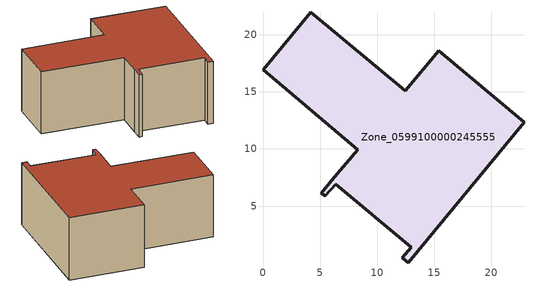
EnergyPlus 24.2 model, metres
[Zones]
Zone_0599100000245555
 floor ground (C_G): 22.88,12.36 12.72,0.03 12.19,0.47 12.99,1.38 6.39,6.89 5.47,5.89 5.12,6.11 6.02,7.24 8.3,9.94 0,16.93 4.2,21.98 12.48,15.12 15.39,18.59 z0
 wall outside (C_F): 6.02,7.24 5.12,6.11 5.47,5.89 6.39,6.89 12.99,1.38 12.19,0.47 12.72,0.03 22.88,12.36 15.39,18.59 12.48,15.12 4.2,21.98 0,16.93 8.3,9.94 6.02,7.24 z0:8.49
 roof outside (C_R): 12.72,0.03 22.88,12.36 15.39,18.59 12.48,15.12 4.2,21.98 0,16.93 8.3,9.94 6.02,7.24 5.12,6.11 5.47,5.89 6.39,6.89 12.99,1.38 12.19,0.47 z8.49
[BUILDING]
Pand.0599100000245555: North Axis=0; Terrain=City; Loads Convergence Tolerance Value=0.04; Temperature Convergence Tolerance Value=0.4; Solar Distribution=FullExterior; Maximum Number of Warmup Days=25; Minimum Number of Warmup Days=1
[Site:Location]
Rotterdam.The.Hague.AP_ZH_NLD Design_Conditions: Latitude=51.96; Longitude=4.45; Time Zone=1; Elevation=-4.5
[SITE:GROUNDTEMPERATURE:BUILDINGSURFACE]
18, 18, 18, 18, 18, 18, 18, 18, 18, 18, 18, 18
[MATERIAL] Thermal Absorptance=0.9; Solar Absorptance=0.7; Visible Absorptance=0.7
Name | Roughness | Thickness | Conductivity | Density | Specific Heat
G.TC.1965-1974 | MediumSmooth | 0.15 | 0.882353 | 540 | 1210
F.TC.1965-1974 | Rough | 0.3 | 0.697674 | 1920 | 840
R.TC.1965-1974 | MediumRough | 0.2 | 0.232558 | 1500 | 1000
[CONSTRUCTION]
C_G: G.TC.1965-1974
C_F: F.TC.1965-1974
C_R: R.TC.1965-1974
[ZONE]
Zone_0599100000245555: Type=1; Multiplier=1; Ceiling Height=Autocalculate; Volume=Autocalculate; Floor Area=autocalculate; Part of Total Floor Area=Yes
[ZONEINFILTRATION:DESIGNFLOWRATE]
Infil_Zone_0599100000245555: Zone or ZoneList or Space or SpaceList=Zone_0599100000245555; Schedule=AlwaysOn; Design Flow Rate Calculation Method=Flow/Area; Flow Rate per Floor Area=0.003; Constant Term Coefficient=1; Temperature Term Coefficient=0; Velocity Term Coefficient=0; Velocity Squared Term Coefficient=0
[HVACTEMPLATE:ZONE:IDEALLOADSAIRSYSTEM]
Zone_0599100000245555: Maximum Heating Supply Air Temperature=50; Minimum Cooling Supply Air Temperature=13; Maximum Heating Supply Air Humidity Ratio=0.0156; Minimum Cooling Supply Air Humidity Ratio=0.0077; Heating Limit=NoLimit; Cooling Limit=NoLimit; Dehumidification Control Type=ConstantSensibleHeatRatio; Cooling Sensible Heat Ratio=0.7; Dehumidification Setpoint=60; Humidification Control Type=None; Humidification Setpoint=30; Outdoor Air Method=None; Outdoor Air Flow Rate per Person=0.00944; Outdoor Air Flow Rate per Zone Floor Area=0; Outdoor Air Flow Rate per Zone=0; Demand Controlled Ventilation Type=None; Outdoor Air Economizer Type=NoEconomizer; Heat Recovery Type=None; Sensible Heat Recovery Effectiveness=0.7; Latent Heat Recovery Effectiveness=0.65
[ZONECONTROL:THERMOSTAT]
ThermostatControl_Zone_0599100000245555: Zone or ZoneList=Zone_0599100000245555; Control Type Schedule=DualSetpointControlType; Control 1=Thermostat_Zone_0599100000245555; Temperature Difference Between Cutout And Setpoint=0
[THERMOSTATSETPOINT:DUALSETPOINT]
Thermostat_Zone_0599100000245555: Heating Setpoint Temperature Schedule=HeatingSetpoint_Zone_0599100000245555; Cooling Setpoint Temperature Schedule=CoolingSetpoint_Zone_0599100000245555
[SCHEDULE:COMPACT]
HeatingSetpoint_Zone_0599100000245555: Through: 12/31, For: AllDays, Until: 24:00, 21
CoolingSetpoint_Zone_0599100000245555: Through: 12/31, For: AllDays, Until: 24:00, 24
DualSetpointControlType: Through: 12/31, For: AllDays, Until: 24:00, 4
AlwaysOn: Through: 12/31, For: AllDays, Until: 24:00, 1
